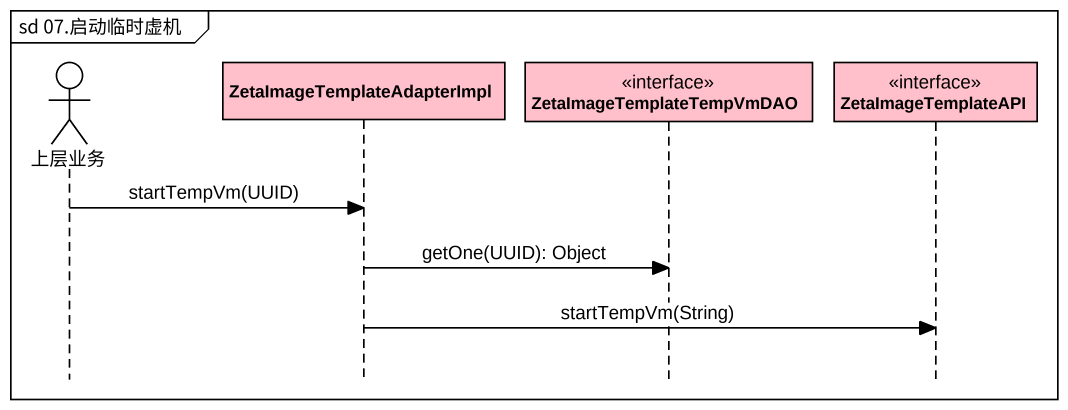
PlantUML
@startuml
mainframe sd 07.启动临时虚机
hide footbox
actor 上层业务 #FFFFFF
participant ZetaImageTemplateAdapterImpl #FFC0CB
participant ZetaImageTemplateTempVmDAO <<interface>> #FFC0CB
participant ZetaImageTemplateAPI <<interface>> #FFC0CB

上层业务 -> ZetaImageTemplateAdapterImpl : startTempVm(UUID)
ZetaImageTemplateAdapterImpl -> ZetaImageTemplateTempVmDAO : getOne(UUID): Object
ZetaImageTemplateAdapterImpl -> ZetaImageTemplateAPI : startTempVm(String)
@enduml
